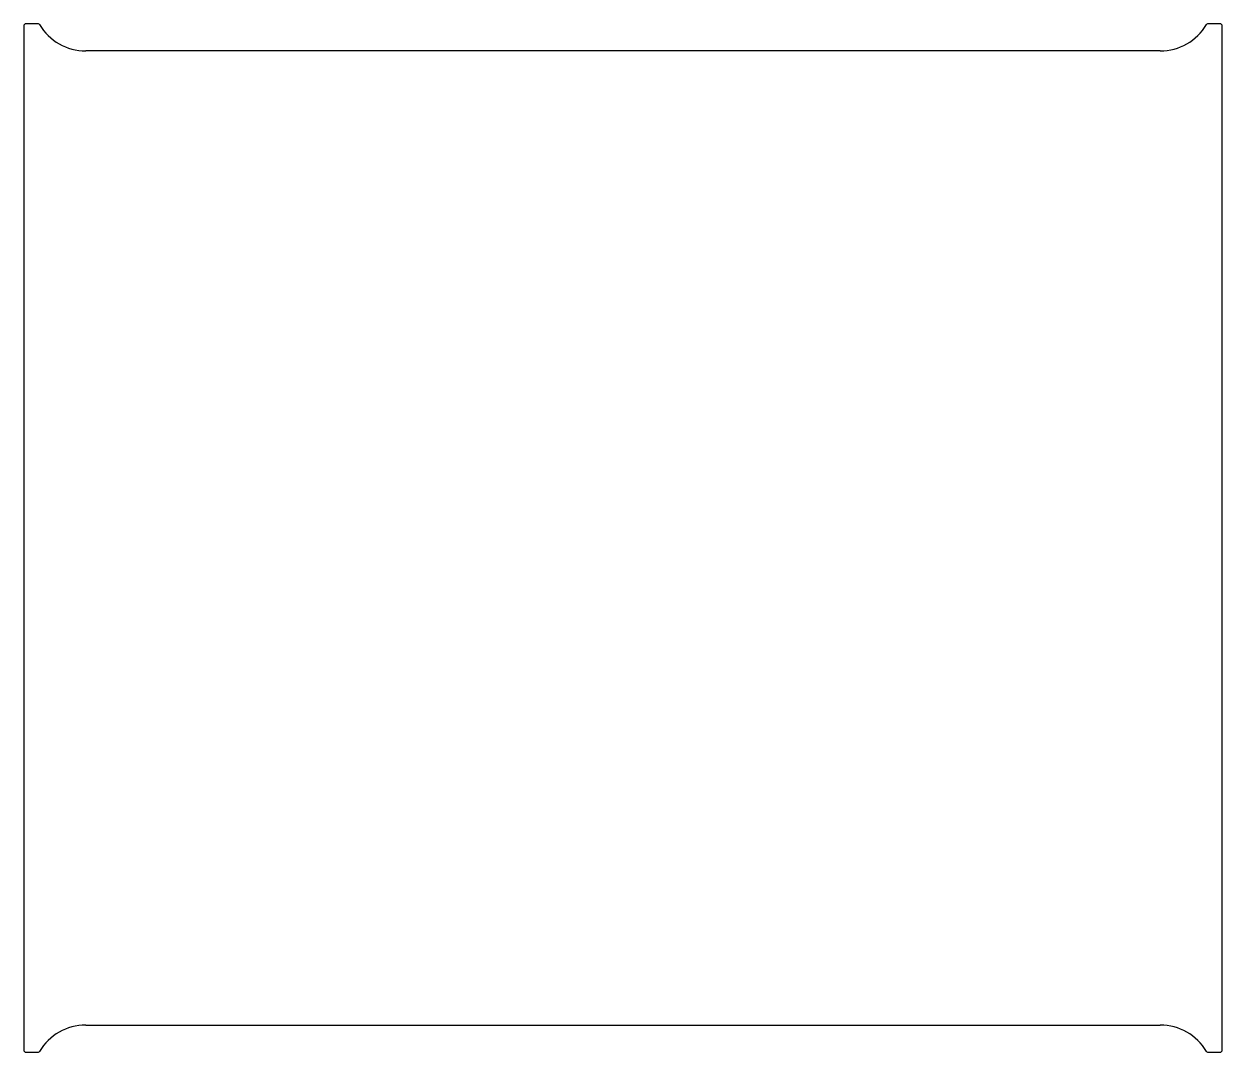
# Model space of a CAD drawing. Header units: millimetres. Extents: x -446 to 446, y -383 to 383.
import ezdxf

# ---------------------------------------------------------------- set-up
doc = ezdxf.new("R2010")
doc.units = ezdxf.units.MM

msp = doc.modelspace()

# ---------------------------------------------------------------- linework, layer by layer
at = {"color": 7, "linetype": 'Continuous', "lineweight": 25}
for p, q in [((-446, 381.5), (-446, -381.5)), ((-435.21, 382.5), (-445, 382.5)), ((445, 382.5), (435.21, 382.5)), ((446, -381.5), (446, 381.5)), ((400, 362.5), (-400, 362.5)), ((-400, -362.5), (400, -362.5)), ((-445, -382.5), (-435.21, -382.5)), ((435.21, -382.5), (445, -382.5))]:
    msp.add_line(p, q, dxfattribs=at)
for centre, radius, start, end in [((-445, 381.5), 1, 90, 180), ((-435.21, 381.5), 1, 30.81016, 90), ((-400, 402.5), 40, 210.81016, 270), ((400, 402.5), 40, 270, 329.18984), ((435.21, 381.5), 1, 90, 149.18984), ((445, 381.5), 1, 0, 90), ((-400, -402.5), 40, 90, 149.18984), ((400, -402.5), 40, 30.81016, 90), ((-445, -381.5), 1, 180, 270), ((-435.21, -381.5), 1, 270, 329.18984), ((435.21, -381.5), 1, 210.81016, 270), ((445, -381.5), 1, 270, 0)]:
    msp.add_arc(centre, radius, start, end, dxfattribs=at)

doc.saveas('drawing.dxf')
